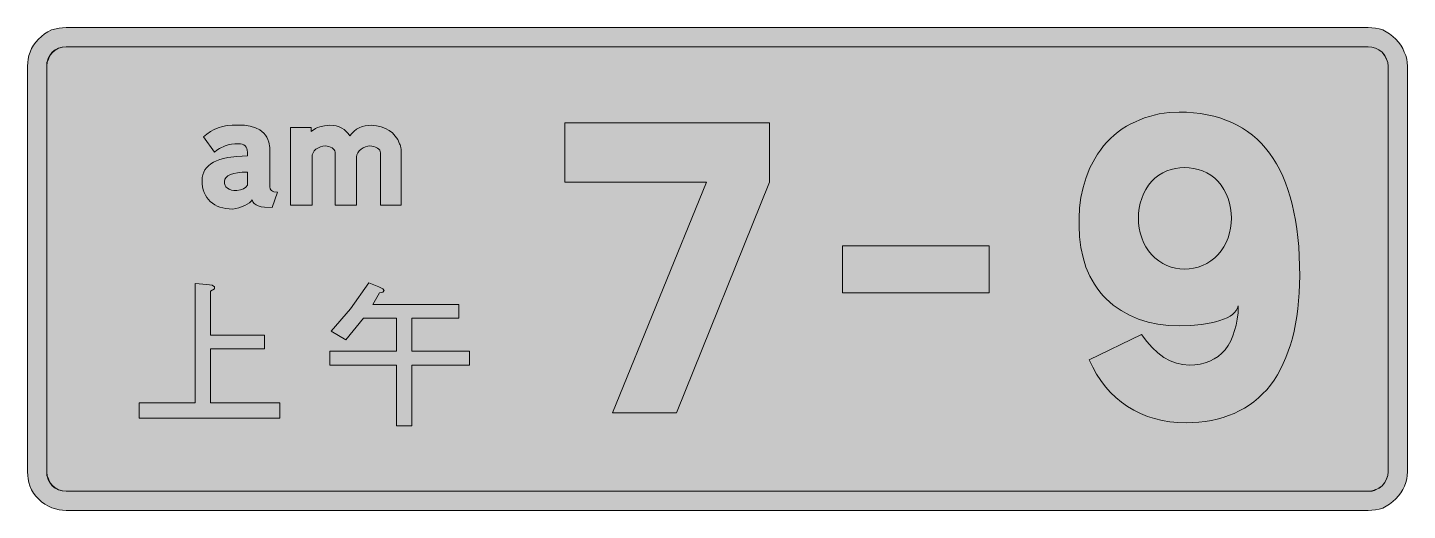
# Model space of a CAD drawing. Header units: metres. Extents: x 15 to 554, y 43 to 231.
import ezdxf

# ---------------------------------------------------------------- set-up
doc = ezdxf.new("R2010")
doc.units = ezdxf.units.M
doc.layers.add('FILL_BLACK_000000', color=7, linetype='Continuous', true_color=0x000000)
doc.layers.add('FILL_WHITE_FFFFFF', color=7, linetype='Continuous', true_color=0xffffff)

msp = doc.modelspace()

# ---------------------------------------------------------------- hatches: boundary and pattern name
at = {"layer": 'FILL_BLACK_000000', "true_color": 0x000000}
h = msp.add_hatch(color=7, dxfattribs=at)
h.dxf.hatch_style = 1
h.paths.add_polyline_path([(539.99, 231.06), (541.44, 230.89), (542.89, 230.61), (544.29, 230.22), (545.64, 229.49), (546.95, 228.64), (548.21, 227.69), (549.39, 226.62), (550.45, 225.49), (551.38, 224.29), (552.13, 222.99), (552.69, 221.52), (553.26, 220.17), (553.63, 218.82), (553.83, 217.47), (553.89, 216.12), (553.89, 57.72), (553.82, 56.36), (553.61, 54.98), (553.26, 53.61), (552.76, 52.24), (552.13, 50.91), (551.36, 49.62), (550.44, 48.38), (549.39, 47.22), (548.21, 46.15), (546.95, 45.19), (545.64, 44.35), (544.29, 43.62), (542.89, 43.23), (541.44, 42.94), (539.99, 42.78), (538.59, 42.72), (30.39, 42.72), (29.03, 42.78), (27.65, 42.96), (26.26, 43.27), (24.88, 43.73), (23.51, 44.35), (22.16, 45.12), (20.85, 46.08), (19.59, 47.22), (18.57, 48.23), (17.71, 49.43), (16.97, 50.81), (16.29, 52.32), (15.9, 53.67), (15.61, 55.02), (15.45, 56.37), (15.39, 57.72), (15.39, 216.12), (15.45, 217.48), (15.62, 218.86), (15.93, 220.23), (16.36, 221.59), (16.94, 222.93), (17.67, 224.22), (18.55, 225.46), (19.59, 226.62), (20.77, 227.69), (22.03, 228.64), (23.34, 229.49), (24.69, 230.22), (27.65, 230.89), (29.04, 231.06), (30.39, 231.12), (538.59, 231.12), (539.99, 231.06)])
h.paths.add_polyline_path([(27.45, 223.04), (26.17, 222.35), (25.06, 221.44), (24.16, 220.34), (23.47, 219.06), (23.04, 217.65), (22.89, 216.12), (22.89, 57.72), (22.96, 56.37), (23.14, 55.69), (23.49, 55.02), (24.13, 53.67), (24.99, 52.32), (26.21, 51.36), (27.58, 50.71), (29, 50.34), (30.39, 50.22), (538.59, 50.22), (539.98, 50.34), (541.4, 50.71), (542.77, 51.36), (543.99, 52.32), (545, 53.54), (545.75, 54.91), (546.23, 56.33), (546.39, 57.72), (546.39, 216.12), (546.2, 217.47), (545.79, 218.82), (545.51, 219.49), (545.11, 220.17), (543.99, 221.52), (542.77, 222.48), (541.4, 223.13), (539.98, 223.5), (538.59, 223.62), (30.39, 223.62), (28.86, 223.47), (27.45, 223.04)], flags=16)
h = msp.add_hatch(color=7, dxfattribs=at)
h.dxf.hatch_style = 1
h.paths.add_polyline_path([(280.29, 170.82), (225.09, 170.82), (225.09, 193.92), (304.89, 193.92), (304.89, 170.82), (268.59, 80.82), (243.69, 80.82), (280.29, 170.82)])
h = msp.add_hatch(color=7, dxfattribs=at)
h.dxf.hatch_style = 1
h.paths.add_polyline_path([(452.17, 108.66), (454.33, 106.24), (456.54, 104.16), (458.79, 102.42), (461.26, 101.07), (463.74, 100.13), (466.22, 99.59), (468.69, 99.42), (470.88, 99.52), (472.96, 99.81), (474.92, 100.29), (476.75, 100.96), (478.46, 101.81), (480.04, 102.84), (481.48, 104.04), (482.79, 105.42), (483.9, 107.06), (484.93, 108.83), (485.79, 110.78), (486.39, 112.92), (487, 115.05), (487.48, 117.38), (487.78, 119.88), (487.89, 122.52), (487.58, 121.64), (487.1, 120.79), (486.46, 119.98), (485.64, 119.22), (484.66, 118.52), (483.5, 117.88), (482.18, 117.31), (480.69, 116.82), (479.06, 116.3), (477.32, 115.86), (473.53, 115.21), (469.34, 114.84), (464.79, 114.72), (460.59, 114.89), (456.54, 115.39), (452.66, 116.22), (448.96, 117.38), (445.47, 118.87), (442.18, 120.67), (439.11, 122.79), (436.29, 125.22), (435.03, 126.55), (433.86, 127.95), (432.76, 129.41), (431.74, 130.94), (429.94, 134.18), (428.45, 137.67), (427.29, 141.38), (426.46, 145.3), (425.96, 149.42), (425.79, 153.72), (425.79, 156.72), (425.96, 160.77), (426.47, 164.78), (427.31, 168.74), (428.49, 172.62), (430.01, 176.38), (431.87, 179.97), (432.92, 181.68), (434.06, 183.34), (435.28, 184.92), (436.59, 186.42), (437.98, 187.84), (439.45, 189.17), (440.99, 190.41), (442.59, 191.56), (444.25, 192.6), (445.96, 193.55), (447.71, 194.39), (449.49, 195.12), (451.32, 195.85), (453.19, 196.47), (455.1, 196.99), (457.03, 197.41), (460.92, 197.95), (464.79, 198.12), (467.67, 198.06), (470.46, 197.87), (473.16, 197.56), (475.77, 197.12), (478.29, 196.56), (480.72, 195.87), (483.06, 195.06), (485.31, 194.13), (487.47, 193.07), (489.54, 191.88), (491.52, 190.57), (493.4, 189.13), (495.2, 187.57), (496.9, 185.89), (498.52, 184.08), (500.04, 182.14), (501.47, 180.09), (502.81, 177.9), (504.06, 175.59), (505.21, 173.16), (506.28, 170.6), (507.25, 167.92), (508.13, 165.11), (508.92, 162.18), (509.61, 159.12), (510.22, 155.94), (510.73, 152.63), (511.15, 149.2), (511.47, 145.64), (511.7, 141.96), (511.89, 134.22), (511.71, 127.64), (511.16, 121.4), (510.76, 118.42), (510.26, 115.52), (509.68, 112.71), (509, 109.99), (508.24, 107.37), (507.39, 104.84), (506.46, 102.39), (505.44, 100.05), (504.33, 97.8), (503.13, 95.64), (501.85, 93.58), (500.49, 91.62), (498.99, 89.82), (497.4, 88.15), (495.73, 86.59), (493.98, 85.15), (492.16, 83.82), (490.26, 82.62), (488.29, 81.53), (486.24, 80.56), (484.12, 79.7), (481.94, 78.96), (479.69, 78.34), (477.37, 77.82), (474.99, 77.43), (472.55, 77.15), (470.05, 76.98), (467.49, 76.92), (464.27, 77.02), (461.15, 77.32), (458.13, 77.83), (455.21, 78.53), (452.4, 79.42), (449.7, 80.51), (447.12, 81.79), (444.65, 83.26), (442.31, 84.91), (440.09, 86.75), (438.01, 88.77), (436.06, 90.97), (434.25, 93.35), (432.58, 95.9), (431.06, 98.62), (429.69, 101.52), (450.09, 111.42), (452.17, 108.66)])
h.paths.add_polyline_path([(463.36, 176.18), (461.65, 175.76), (459.99, 175.17), (458.39, 174.41), (456.85, 173.48), (455.38, 172.39), (453.99, 171.12), (452.82, 169.6), (451.8, 167.98), (450.93, 166.27), (450.2, 164.48), (449.63, 162.62), (449.22, 160.7), (448.97, 158.73), (448.89, 156.72), (448.97, 154.8), (449.22, 152.87), (449.63, 150.97), (450.2, 149.11), (450.93, 147.32), (451.8, 145.62), (452.82, 144.05), (453.99, 142.62), (455.38, 141.26), (456.85, 140.08), (458.39, 139.1), (459.99, 138.31), (461.65, 137.7), (463.36, 137.26), (465.11, 137), (466.89, 136.92), (468.69, 137), (470.47, 137.26), (472.23, 137.7), (473.94, 138.31), (475.6, 139.1), (477.18, 140.08), (478.69, 141.26), (480.09, 142.62), (481.26, 144.05), (482.28, 145.62), (483.15, 147.32), (483.88, 149.11), (484.45, 150.97), (484.86, 152.87), (485.11, 154.8), (485.19, 156.72), (485.11, 158.73), (484.86, 160.7), (484.45, 162.62), (483.88, 164.48), (483.15, 166.27), (482.28, 167.98), (481.26, 169.6), (480.09, 171.12), (478.69, 172.39), (477.18, 173.48), (475.6, 174.41), (473.94, 175.17), (472.23, 175.76), (470.47, 176.18), (468.69, 176.44), (466.89, 176.52), (465.11, 176.44), (463.36, 176.18)], flags=16)
h = msp.add_hatch(color=7, dxfattribs=at)
h.dxf.hatch_style = 1
h.paths.add_polyline_path([(107.86, 160.99), (106.57, 161.17), (105.39, 161.52), (104.55, 161.98), (103.85, 162.49), (103.32, 163.12), (102.99, 163.92), (102.62, 163.35), (101.99, 162.77), (101.14, 162.2), (100.14, 161.67), (97.84, 160.8), (96.65, 160.5), (95.49, 160.32), (94.12, 160.37), (92.82, 160.51), (91.6, 160.75), (90.45, 161.08), (89.38, 161.5), (88.4, 162.01), (87.49, 162.61), (86.68, 163.28), (85.95, 164.04), (85.31, 164.88), (84.76, 165.79), (84.31, 166.77), (83.95, 167.83), (83.7, 168.96), (83.54, 170.16), (83.49, 171.42), (83.56, 172.57), (83.77, 173.64), (84.12, 174.65), (84.61, 175.58), (85.24, 176.44), (86.01, 177.23), (86.91, 177.94), (87.95, 178.58), (89.13, 179.15), (90.45, 179.64), (91.9, 180.06), (93.49, 180.41), (97.07, 180.87), (101.19, 181.02), (101.19, 182.52), (101.13, 183.32), (100.97, 183.94), (100.68, 184.46), (100.29, 184.92), (99.78, 185.31), (99.17, 185.59), (98.43, 185.76), (97.59, 185.82), (96.24, 185.76), (94.93, 185.59), (93.67, 185.31), (92.49, 184.92), (90.28, 183.94), (89.24, 183.32), (88.29, 182.52), (84.09, 188.52), (85.37, 189.59), (86.74, 190.53), (88.21, 191.34), (89.79, 192.01), (91.48, 192.52), (93.29, 192.87), (95.22, 193.04), (97.29, 193.02), (98.7, 193.08), (100, 193.03), (102.31, 192.68), (104.29, 192.05), (105.99, 191.22), (106.83, 190.62), (107.57, 189.93), (108.2, 189.17), (108.73, 188.33), (109.16, 187.43), (109.49, 186.45), (109.89, 184.32), (109.89, 169.02), (110.06, 168.19), (110.29, 167.83), (110.6, 167.52), (111.02, 167.27), (111.54, 167.08), (112.89, 166.92), (110.79, 160.92), (107.86, 160.99)])
h.paths.add_polyline_path([(92.45, 169.54), (92.82, 168.93), (93.39, 168.42), (94.12, 168.03), (94.97, 167.74), (95.92, 167.58), (96.99, 167.52), (98.45, 167.81), (99.65, 168.23), (100.58, 168.83), (101.19, 169.62), (101.19, 174.72), (99.1, 174.66), (97.33, 174.49), (95.83, 174.21), (94.59, 173.82), (93.58, 173.31), (92.83, 172.69), (92.35, 171.96), (92.19, 171.12), (92.25, 170.28), (92.45, 169.54)], flags=16)
h = msp.add_hatch(color=7, dxfattribs=at)
h.dxf.hatch_style = 1
h.paths.add_polyline_path([(148.12, 184.82), (147.24, 184.54), (146.36, 184.16), (145.59, 183.72), (144.8, 183), (144.24, 182.22), (143.9, 181.44), (143.79, 180.72), (143.79, 180.42), (143.79, 161.82), (135.39, 161.82), (135.39, 182.22), (135.39, 182.52), (135.31, 182.97), (135.08, 183.4), (134.71, 183.81), (134.23, 184.17), (132.99, 184.71), (132.26, 184.87), (131.49, 184.92), (130.59, 184.82), (129.69, 184.54), (127.89, 183.72), (127.28, 183), (126.8, 182.22), (126.5, 181.44), (126.39, 180.72), (126.39, 161.82), (117.99, 161.82), (117.99, 192.12), (126.09, 192.12), (126.09, 190.62), (127.74, 191.74), (128.54, 192.14), (129.39, 192.42), (131.23, 192.83), (133.29, 193.02), (134.6, 192.95), (135.82, 192.74), (136.94, 192.4), (137.98, 191.93), (138.91, 191.34), (139.74, 190.62), (140.47, 189.78), (141.09, 188.82), (141.92, 189.86), (142.82, 190.74), (143.8, 191.47), (144.84, 192.04), (145.94, 192.48), (147.08, 192.79), (148.27, 192.96), (149.49, 193.02), (151.53, 192.81), (153.38, 192.4), (155.03, 191.8), (156.5, 190.99), (157.79, 190), (158.9, 188.8), (159.83, 187.41), (160.59, 185.82), (160.85, 185.37), (160.89, 184.92), (161.04, 184.21), (161.19, 183.72), (161.19, 183.42), (161.19, 161.82), (153.09, 161.82), (153.09, 182.22), (153.03, 182.71), (152.83, 183.23), (152.46, 183.7), (151.89, 184.02), (151.21, 184.41), (150.5, 184.69), (149.74, 184.86), (148.89, 184.92), (148.12, 184.82)])
h = msp.add_hatch(color=7, dxfattribs=at)
h.dxf.hatch_style = 1
h.paths.add_polyline_path([(333.39, 145.92), (390.69, 145.92), (390.69, 127.62), (333.39, 127.62), (333.39, 145.92)])
h = msp.add_hatch(color=7, dxfattribs=at)
h.dxf.hatch_style = 1
h.paths.add_polyline_path([(87.39, 130.62), (88.29, 130.02), (88.29, 129.12), (86.79, 128.22), (86.79, 111.12), (107.79, 111.12), (107.79, 105.72), (86.79, 105.72), (86.79, 84.72), (113.79, 84.72), (113.79, 78.72), (58.89, 78.72), (58.89, 84.72), (80.79, 84.72), (80.79, 131.22), (85.29, 130.92), (87.39, 130.62)])
h = msp.add_hatch(color=7, dxfattribs=at)
h.dxf.hatch_style = 1
h.paths.add_polyline_path([(141.39, 121.32), (148.59, 131.52), (152.49, 130.02), (153.99, 129.12), (154.59, 128.52), (153.99, 127.92), (152.79, 127.62), (150.09, 123.12), (183.69, 123.12), (183.69, 117.72), (165.39, 117.72), (165.39, 104.82), (187.89, 104.82), (187.89, 99.42), (165.39, 99.42), (165.39, 75.72), (159.39, 75.72), (159.39, 99.42), (133.29, 99.42), (133.29, 104.82), (159.39, 104.82), (159.39, 117.72), (146.49, 117.72), (139.59, 109.32), (133.89, 112.62), (141.39, 121.32)])
at = {"layer": 'FILL_WHITE_FFFFFF', "true_color": 0xffffff}
h = msp.add_hatch(color=7, dxfattribs=at)
h.dxf.hatch_style = 1
h.paths.add_polyline_path([(28.86, 50.37), (27.45, 50.8), (26.17, 51.49), (25.06, 52.39), (24.16, 53.5), (23.47, 54.78), (23.04, 56.19), (22.89, 57.72), (22.89, 216.12), (22.96, 217.47), (23.14, 218.14), (23.49, 218.82), (24.13, 220.17), (24.99, 221.52), (26.21, 222.48), (27.58, 223.13), (29, 223.5), (30.39, 223.62), (538.59, 223.62), (539.98, 223.5), (541.4, 223.13), (542.77, 222.48), (543.99, 221.52), (545, 220.17), (545.75, 218.82), (546.23, 217.47), (546.39, 216.12), (546.39, 57.72), (546.2, 56.37), (545.79, 55.02), (545.51, 54.34), (545.11, 53.67), (543.99, 52.32), (542.9, 51.46), (541.59, 50.82), (540.87, 50.47), (540.09, 50.29), (538.59, 50.22), (30.39, 50.22), (28.86, 50.37)])

# ---------------------------------------------------------------- linework, layer by layer
at = {"layer": 'FILL_BLACK_000000', "lineweight": 0, "true_color": 0x000000}
for points in [[(539.99, 231.06), (541.44, 230.89), (542.89, 230.61), (544.29, 230.22), (545.64, 229.49), (546.95, 228.64), (548.21, 227.69), (549.39, 226.62), (550.45, 225.49), (551.38, 224.29), (552.13, 222.99), (552.69, 221.52), (553.26, 220.17), (553.63, 218.82), (553.83, 217.47), (553.89, 216.12), (553.89, 57.72), (553.82, 56.36), (553.61, 54.98), (553.26, 53.61), (552.76, 52.24), (552.13, 50.91), (551.36, 49.62), (550.44, 48.38), (549.39, 47.22), (548.21, 46.15), (546.95, 45.19), (545.64, 44.35), (544.29, 43.62), (542.89, 43.23), (541.44, 42.94), (539.99, 42.78), (538.59, 42.72), (30.39, 42.72), (29.03, 42.78), (27.65, 42.96), (26.26, 43.27), (24.88, 43.73), (23.51, 44.35), (22.16, 45.12), (20.85, 46.08), (19.59, 47.22), (18.57, 48.23), (17.71, 49.43), (16.97, 50.81), (16.29, 52.32), (15.9, 53.67), (15.61, 55.02), (15.45, 56.37), (15.39, 57.72), (15.39, 216.12), (15.45, 217.48), (15.62, 218.86), (15.93, 220.23), (16.36, 221.59), (16.94, 222.93), (17.67, 224.22), (18.55, 225.46), (19.59, 226.62), (20.77, 227.69), (22.03, 228.64), (23.34, 229.49), (24.69, 230.22), (27.65, 230.89), (29.04, 231.06), (30.39, 231.12), (538.59, 231.12)], [(27.45, 223.04), (26.17, 222.35), (25.06, 221.44), (24.16, 220.34), (23.47, 219.06), (23.04, 217.65), (22.89, 216.12), (22.89, 57.72), (22.96, 56.37), (23.14, 55.69), (23.49, 55.02), (24.13, 53.67), (24.99, 52.32), (26.21, 51.36), (27.58, 50.71), (29, 50.34), (30.39, 50.22), (538.59, 50.22), (539.98, 50.34), (541.4, 50.71), (542.77, 51.36), (543.99, 52.32), (545, 53.54), (545.75, 54.91), (546.23, 56.33), (546.39, 57.72), (546.39, 216.12), (546.2, 217.47), (545.79, 218.82), (545.51, 219.49), (545.11, 220.17), (543.99, 221.52), (542.77, 222.48), (541.4, 223.13), (539.98, 223.5), (538.59, 223.62), (30.39, 223.62), (28.86, 223.47)], [(280.29, 170.82), (225.09, 170.82), (225.09, 193.92), (304.89, 193.92), (304.89, 170.82), (268.59, 80.82), (243.69, 80.82)], [(452.17, 108.66), (454.33, 106.24), (456.54, 104.16), (458.79, 102.42), (461.26, 101.07), (463.74, 100.13), (466.22, 99.59), (468.69, 99.42), (470.88, 99.52), (472.96, 99.81), (474.92, 100.29), (476.75, 100.96), (478.46, 101.81), (480.04, 102.84), (481.48, 104.04), (482.79, 105.42), (483.9, 107.06), (484.93, 108.83), (485.79, 110.78), (486.39, 112.92), (487, 115.05), (487.48, 117.38), (487.78, 119.88), (487.89, 122.52), (487.58, 121.64), (487.1, 120.79), (486.46, 119.98), (485.64, 119.22), (484.66, 118.52), (483.5, 117.88), (482.18, 117.31), (480.69, 116.82), (479.06, 116.3), (477.32, 115.86), (473.53, 115.21), (469.34, 114.84), (464.79, 114.72), (460.59, 114.89), (456.54, 115.39), (452.66, 116.22), (448.96, 117.38), (445.47, 118.87), (442.18, 120.67), (439.11, 122.79), (436.29, 125.22), (435.03, 126.55), (433.86, 127.95), (432.76, 129.41), (431.74, 130.94), (429.94, 134.18), (428.45, 137.67), (427.29, 141.38), (426.46, 145.3), (425.96, 149.42), (425.79, 153.72), (425.79, 156.72), (425.96, 160.77), (426.47, 164.78), (427.31, 168.74), (428.49, 172.62), (430.01, 176.38), (431.87, 179.97), (432.92, 181.68), (434.06, 183.34), (435.28, 184.92), (436.59, 186.42), (437.98, 187.84), (439.45, 189.17), (440.99, 190.41), (442.59, 191.56), (444.25, 192.6), (445.96, 193.55), (447.71, 194.39), (449.49, 195.12), (451.32, 195.85), (453.19, 196.47), (455.1, 196.99), (457.03, 197.41), (460.92, 197.95), (464.79, 198.12), (467.67, 198.06), (470.46, 197.87), (473.16, 197.56), (475.77, 197.12), (478.29, 196.56), (480.72, 195.87), (483.06, 195.06), (485.31, 194.13), (487.47, 193.07), (489.54, 191.88), (491.52, 190.57), (493.4, 189.13), (495.2, 187.57), (496.9, 185.89), (498.52, 184.08), (500.04, 182.14), (501.47, 180.09), (502.81, 177.9), (504.06, 175.59), (505.21, 173.16), (506.28, 170.6), (507.25, 167.92), (508.13, 165.11), (508.92, 162.18), (509.61, 159.12), (510.22, 155.94), (510.73, 152.63), (511.15, 149.2), (511.47, 145.64), (511.7, 141.96), (511.89, 134.22), (511.71, 127.64), (511.16, 121.4), (510.76, 118.42), (510.26, 115.52), (509.68, 112.71), (509, 109.99), (508.24, 107.37), (507.39, 104.84), (506.46, 102.39), (505.44, 100.05), (504.33, 97.8), (503.13, 95.64), (501.85, 93.58), (500.49, 91.62), (498.99, 89.82), (497.4, 88.15), (495.73, 86.59), (493.98, 85.15), (492.16, 83.82), (490.26, 82.62), (488.29, 81.53), (486.24, 80.56), (484.12, 79.7), (481.94, 78.96), (479.69, 78.34), (477.37, 77.82), (474.99, 77.43), (472.55, 77.15), (470.05, 76.98), (467.49, 76.92), (464.27, 77.02), (461.15, 77.32), (458.13, 77.83), (455.21, 78.53), (452.4, 79.42), (449.7, 80.51), (447.12, 81.79), (444.65, 83.26), (442.31, 84.91), (440.09, 86.75), (438.01, 88.77), (436.06, 90.97), (434.25, 93.35), (432.58, 95.9), (431.06, 98.62), (429.69, 101.52), (450.09, 111.42)], [(107.86, 160.99), (106.57, 161.17), (105.39, 161.52), (104.55, 161.98), (103.85, 162.49), (103.32, 163.12), (102.99, 163.92), (102.62, 163.35), (101.99, 162.77), (101.14, 162.2), (100.14, 161.67), (97.84, 160.8), (96.65, 160.5), (95.49, 160.32), (94.12, 160.37), (92.82, 160.51), (91.6, 160.75), (90.45, 161.08), (89.38, 161.5), (88.4, 162.01), (87.49, 162.61), (86.68, 163.28), (85.95, 164.04), (85.31, 164.88), (84.76, 165.79), (84.31, 166.77), (83.95, 167.83), (83.7, 168.96), (83.54, 170.16), (83.49, 171.42), (83.56, 172.57), (83.77, 173.64), (84.12, 174.65), (84.61, 175.58), (85.24, 176.44), (86.01, 177.23), (86.91, 177.94), (87.95, 178.58), (89.13, 179.15), (90.45, 179.64), (91.9, 180.06), (93.49, 180.41), (97.07, 180.87), (101.19, 181.02), (101.19, 182.52), (101.13, 183.32), (100.97, 183.94), (100.68, 184.46), (100.29, 184.92), (99.78, 185.31), (99.17, 185.59), (98.43, 185.76), (97.59, 185.82), (96.24, 185.76), (94.93, 185.59), (93.67, 185.31), (92.49, 184.92), (90.28, 183.94), (89.24, 183.32), (88.29, 182.52), (84.09, 188.52), (85.37, 189.59), (86.74, 190.53), (88.21, 191.34), (89.79, 192.01), (91.48, 192.52), (93.29, 192.87), (95.22, 193.04), (97.29, 193.02), (98.7, 193.08), (100, 193.03), (102.31, 192.68), (104.29, 192.05), (105.99, 191.22), (106.83, 190.62), (107.57, 189.93), (108.2, 189.17), (108.73, 188.33), (109.16, 187.43), (109.49, 186.45), (109.89, 184.32), (109.89, 169.02), (110.06, 168.19), (110.29, 167.83), (110.6, 167.52), (111.02, 167.27), (111.54, 167.08), (112.89, 166.92), (110.79, 160.92)], [(148.12, 184.82), (147.24, 184.54), (146.36, 184.16), (145.59, 183.72), (144.8, 183), (144.24, 182.22), (143.9, 181.44), (143.79, 180.72), (143.79, 180.42), (143.79, 161.82), (135.39, 161.82), (135.39, 182.22), (135.39, 182.52), (135.31, 182.97), (135.08, 183.4), (134.71, 183.81), (134.23, 184.17), (132.99, 184.71), (132.26, 184.87), (131.49, 184.92), (130.59, 184.82), (129.69, 184.54), (127.89, 183.72), (127.28, 183), (126.8, 182.22), (126.5, 181.44), (126.39, 180.72), (126.39, 161.82), (117.99, 161.82), (117.99, 192.12), (126.09, 192.12), (126.09, 190.62), (127.74, 191.74), (128.54, 192.14), (129.39, 192.42), (131.23, 192.83), (133.29, 193.02), (134.6, 192.95), (135.82, 192.74), (136.94, 192.4), (137.98, 191.93), (138.91, 191.34), (139.74, 190.62), (140.47, 189.78), (141.09, 188.82), (141.92, 189.86), (142.82, 190.74), (143.8, 191.47), (144.84, 192.04), (145.94, 192.48), (147.08, 192.79), (148.27, 192.96), (149.49, 193.02), (151.53, 192.81), (153.38, 192.4), (155.03, 191.8), (156.5, 190.99), (157.79, 190), (158.9, 188.8), (159.83, 187.41), (160.59, 185.82), (160.85, 185.37), (160.89, 184.92), (161.04, 184.21), (161.19, 183.72), (161.19, 183.42), (161.19, 161.82), (153.09, 161.82), (153.09, 182.22), (153.03, 182.71), (152.83, 183.23), (152.46, 183.7), (151.89, 184.02), (151.21, 184.41), (150.5, 184.69), (149.74, 184.86), (148.89, 184.92)], [(92.45, 169.54), (92.82, 168.93), (93.39, 168.42), (94.12, 168.03), (94.97, 167.74), (95.92, 167.58), (96.99, 167.52), (98.45, 167.81), (99.65, 168.23), (100.58, 168.83), (101.19, 169.62), (101.19, 174.72), (99.1, 174.66), (97.33, 174.49), (95.83, 174.21), (94.59, 173.82), (93.58, 173.31), (92.83, 172.69), (92.35, 171.96), (92.19, 171.12), (92.25, 170.28)], [(463.36, 176.18), (461.65, 175.76), (459.99, 175.17), (458.39, 174.41), (456.85, 173.48), (455.38, 172.39), (453.99, 171.12), (452.82, 169.6), (451.8, 167.98), (450.93, 166.27), (450.2, 164.48), (449.63, 162.62), (449.22, 160.7), (448.97, 158.73), (448.89, 156.72), (448.97, 154.8), (449.22, 152.87), (449.63, 150.97), (450.2, 149.11), (450.93, 147.32), (451.8, 145.62), (452.82, 144.05), (453.99, 142.62), (455.38, 141.26), (456.85, 140.08), (458.39, 139.1), (459.99, 138.31), (461.65, 137.7), (463.36, 137.26), (465.11, 137), (466.89, 136.92), (468.69, 137), (470.47, 137.26), (472.23, 137.7), (473.94, 138.31), (475.6, 139.1), (477.18, 140.08), (478.69, 141.26), (480.09, 142.62), (481.26, 144.05), (482.28, 145.62), (483.15, 147.32), (483.88, 149.11), (484.45, 150.97), (484.86, 152.87), (485.11, 154.8), (485.19, 156.72), (485.11, 158.73), (484.86, 160.7), (484.45, 162.62), (483.88, 164.48), (483.15, 166.27), (482.28, 167.98), (481.26, 169.6), (480.09, 171.12), (478.69, 172.39), (477.18, 173.48), (475.6, 174.41), (473.94, 175.17), (472.23, 175.76), (470.47, 176.18), (468.69, 176.44), (466.89, 176.52), (465.11, 176.44)], [(333.39, 145.92), (390.69, 145.92), (390.69, 127.62), (333.39, 127.62)], [(87.39, 130.62), (88.29, 130.02), (88.29, 129.12), (86.79, 128.22), (86.79, 111.12), (107.79, 111.12), (107.79, 105.72), (86.79, 105.72), (86.79, 84.72), (113.79, 84.72), (113.79, 78.72), (58.89, 78.72), (58.89, 84.72), (80.79, 84.72), (80.79, 131.22), (85.29, 130.92)], [(141.39, 121.32), (148.59, 131.52), (152.49, 130.02), (153.99, 129.12), (154.59, 128.52), (153.99, 127.92), (152.79, 127.62), (150.09, 123.12), (183.69, 123.12), (183.69, 117.72), (165.39, 117.72), (165.39, 104.82), (187.89, 104.82), (187.89, 99.42), (165.39, 99.42), (165.39, 75.72), (159.39, 75.72), (159.39, 99.42), (133.29, 99.42), (133.29, 104.82), (159.39, 104.82), (159.39, 117.72), (146.49, 117.72), (139.59, 109.32), (133.89, 112.62)]]:
    msp.add_lwpolyline(points, close=True, dxfattribs=at)
at = {"layer": 'FILL_WHITE_FFFFFF', "lineweight": 0, "true_color": 0xffffff}
msp.add_lwpolyline([(28.86, 50.37), (27.45, 50.8), (26.17, 51.49), (25.06, 52.39), (24.16, 53.5), (23.47, 54.78), (23.04, 56.19), (22.89, 57.72), (22.89, 216.12), (22.96, 217.47), (23.14, 218.14), (23.49, 218.82), (24.13, 220.17), (24.99, 221.52), (26.21, 222.48), (27.58, 223.13), (29, 223.5), (30.39, 223.62), (538.59, 223.62), (539.98, 223.5), (541.4, 223.13), (542.77, 222.48), (543.99, 221.52), (545, 220.17), (545.75, 218.82), (546.23, 217.47), (546.39, 216.12), (546.39, 57.72), (546.2, 56.37), (545.79, 55.02), (545.51, 54.34), (545.11, 53.67), (543.99, 52.32), (542.9, 51.46), (541.59, 50.82), (540.87, 50.47), (540.09, 50.29), (538.59, 50.22), (30.39, 50.22)], close=True, dxfattribs=at)

doc.saveas('drawing.dxf')
